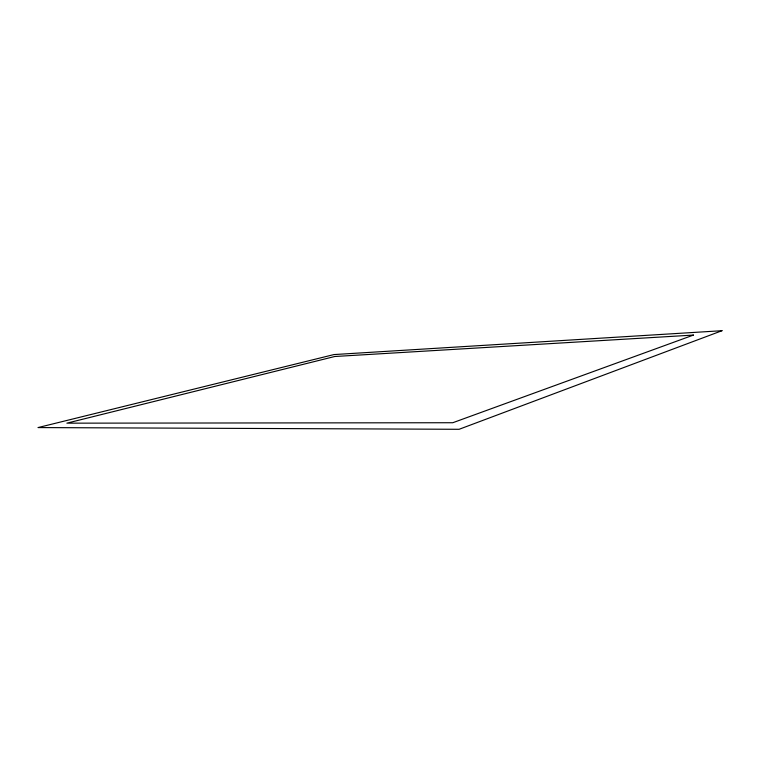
<?xml version="1.0" encoding="UTF-8"?>
<svg xmlns="http://www.w3.org/2000/svg" width="760" height="760" viewBox="0 0 760 760"><rect width="100%" height="100%" fill="white"/><g stroke="black" fill="none" stroke-linecap="round" stroke-linejoin="round"><path stroke-width="1.14" d="M722 330.704L459.097 429.295L38 427.576L333.982 354.569L722 330.704M693.443 335.074L452.779 422.731L66.87 423.168L334.713 356.506L693.443 335.074"/></g></svg>
